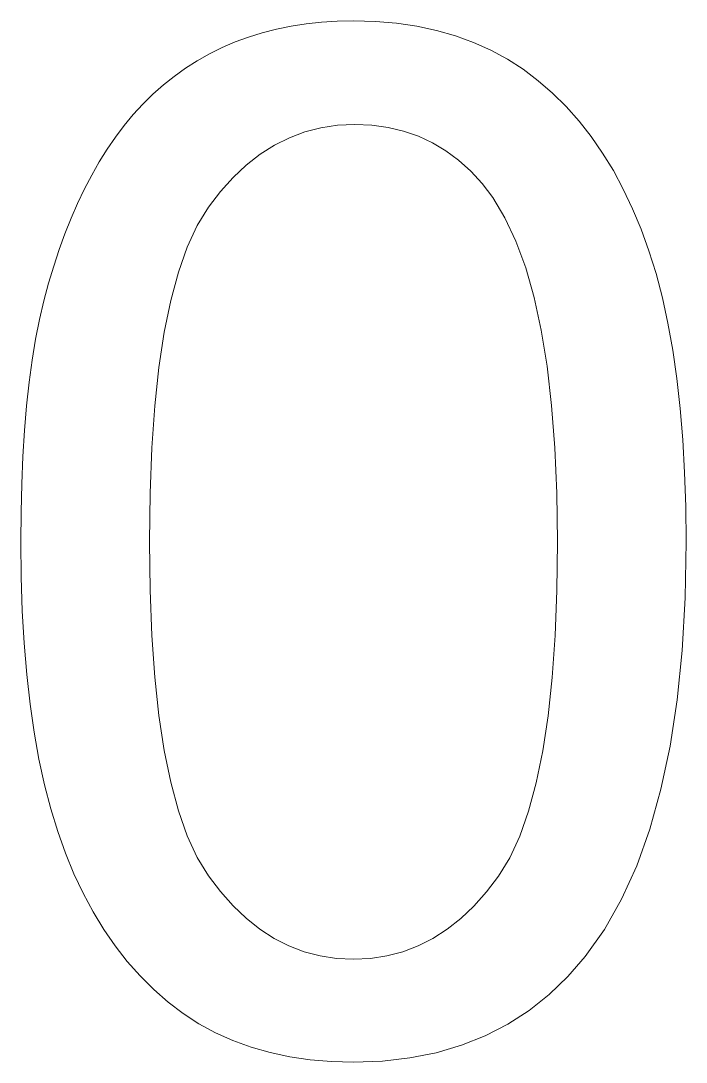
# Model space of a CAD drawing. Extents: x 23 to 417, y 3 to 294.
# Drawn here: x 252.759 to 253.9, y 143.658 to 145.445 of the extents above; entities that cross this region are included whole.
import ezdxf

# ---------------------------------------------------------------- set-up
doc = ezdxf.new("R2010")
doc.units = 0
doc.linetypes.add('DASHED', pattern=[15, 12, -3])
doc.layers.get('0').update_dxf_attribs({"lineweight": 13})

# ---------------------------------------------------------------- blocks, each defined once
blk = doc.blocks.new('BLOCK3528')
at = {"color": 7, "linetype": 'DASHED', "lineweight": 13, "ltscale": 0.001392}
blk.add_line((-33.9983, 39.8147), (-34.0539, 39.8135), dxfattribs=at)
at = {"color": 7, "linetype": 'DASHED', "lineweight": 13, "ltscale": 0.001878}
blk.add_line((-33.9232, 39.8126), (-33.9983, 39.8147), dxfattribs=at)
at = {"color": 7, "linetype": 'DASHED', "lineweight": 13, "ltscale": 0.001257}
blk.add_line((-34.2627, 39.7863), (-34.3114, 39.7738), dxfattribs=at)
at = {"color": 7, "linetype": 'DASHED', "lineweight": 13, "ltscale": 0.001278}
blk.add_line((-34.2126, 39.7965), (-34.2627, 39.7863), dxfattribs=at)
at = {"color": 7, "linetype": 'DASHED', "lineweight": 13, "ltscale": 0.001303}
blk.add_line((-34.1611, 39.8045), (-34.2126, 39.7965), dxfattribs=at)
at = {"color": 7, "linetype": 'DASHED', "lineweight": 13, "ltscale": 0.00133}
blk.add_line((-34.1082, 39.8101), (-34.1611, 39.8045), dxfattribs=at)
at = {"color": 7, "linetype": 'DASHED', "lineweight": 13, "ltscale": 0.001359}
blk.add_line((-34.0539, 39.8135), (-34.1082, 39.8101), dxfattribs=at)
at = {"color": 7, "linetype": 'DASHED', "lineweight": 13, "ltscale": 0.001819}
blk.add_line((-33.8507, 39.8064), (-33.9232, 39.8126), dxfattribs=at)
at = {"color": 7, "linetype": 'DASHED', "lineweight": 13, "ltscale": 0.001766}
blk.add_line((-33.7808, 39.7962), (-33.8507, 39.8064), dxfattribs=at)
at = {"color": 7, "linetype": 'DASHED', "lineweight": 13, "ltscale": 0.00172}
blk.add_line((-33.7135, 39.7818), (-33.7808, 39.7962), dxfattribs=at)
at = {"color": 7, "linetype": 'DASHED', "lineweight": 13, "ltscale": 0.001682}
blk.add_line((-33.6488, 39.7633), (-33.7135, 39.7818), dxfattribs=at)
at = {"color": 7, "linetype": 'DASHED', "lineweight": 13, "ltscale": 0.001225}
blk.add_line((-34.3588, 39.7591), (-34.4047, 39.7421), dxfattribs=at)
at = {"color": 7, "linetype": 'DASHED', "lineweight": 13, "ltscale": 0.00124}
blk.add_line((-34.3114, 39.7738), (-34.3588, 39.7591), dxfattribs=at)
at = {"color": 7, "linetype": 'DASHED', "lineweight": 13, "ltscale": 0.001652}
blk.add_line((-33.5867, 39.7407), (-33.6488, 39.7633), dxfattribs=at)
at = {"color": 7, "linetype": 'DASHED', "lineweight": 13, "ltscale": 0.001206}
blk.add_line((-34.4493, 39.7228), (-34.4925, 39.7013), dxfattribs=at)
at = {"color": 7, "linetype": 'DASHED', "lineweight": 13, "ltscale": 0.001214}
blk.add_line((-34.4047, 39.7421), (-34.4493, 39.7228), dxfattribs=at)
at = {"color": 7, "linetype": 'DASHED', "lineweight": 13, "ltscale": 0.00163}
blk.add_line((-33.5272, 39.7141), (-33.5867, 39.7407), dxfattribs=at)
at = {"color": 7, "linetype": 'DASHED', "lineweight": 13, "ltscale": 0.001617}
blk.add_line((-33.4704, 39.6833), (-33.5272, 39.7141), dxfattribs=at)
at = {"color": 7, "linetype": 'DASHED', "lineweight": 13, "ltscale": 0.001194}
blk.add_line((-34.5342, 39.6776), (-34.5745, 39.6519), dxfattribs=at)
at = {"color": 7, "linetype": 'DASHED', "lineweight": 13, "ltscale": 0.0012}
blk.add_line((-34.4925, 39.7013), (-34.5342, 39.6776), dxfattribs=at)
at = {"color": 7, "linetype": 'DASHED', "lineweight": 13, "ltscale": 0.001613}
blk.add_line((-33.4161, 39.6483), (-33.4704, 39.6833), dxfattribs=at)
at = {"color": 7, "linetype": 'DASHED', "lineweight": 13, "ltscale": 0.001192}
for p, q in [((-34.5745, 39.6519), (-34.6133, 39.6242)), ((-34.6133, 39.6242), (-34.6506, 39.5945))]:
    blk.add_line(p, q, dxfattribs=at)
at = {"color": 7, "linetype": 'DASHED', "lineweight": 13, "ltscale": 0.001619}
blk.add_line((-33.3644, 39.6093), (-33.4161, 39.6483), dxfattribs=at)
at = {"color": 7, "linetype": 'DASHED', "lineweight": 13, "ltscale": 0.001629}
blk.add_line((-33.3153, 39.5665), (-33.3644, 39.6093), dxfattribs=at)
at = {"color": 7, "linetype": 'DASHED', "lineweight": 13, "ltscale": 0.001196}
blk.add_line((-34.6506, 39.5945), (-34.6865, 39.5628), dxfattribs=at)
at = {"color": 7, "linetype": 'DASHED', "lineweight": 13, "ltscale": 0.001642}
blk.add_line((-33.2686, 39.5203), (-33.3153, 39.5665), dxfattribs=at)
at = {"color": 7, "linetype": 'DASHED', "lineweight": 13, "ltscale": 0.001213}
blk.add_line((-34.7208, 39.5291), (-34.7537, 39.4934), dxfattribs=at)
at = {"color": 7, "linetype": 'DASHED', "lineweight": 13, "ltscale": 0.001203}
blk.add_line((-34.6865, 39.5628), (-34.7208, 39.5291), dxfattribs=at)
at = {"color": 7, "linetype": 'DASHED', "lineweight": 13, "ltscale": 0.001227}
blk.add_line((-34.7537, 39.4934), (-34.7851, 39.4556), dxfattribs=at)
at = {"color": 7, "linetype": 'DASHED', "lineweight": 13, "ltscale": 0.001663}
blk.add_line((-33.2245, 39.4706), (-33.2686, 39.5203), dxfattribs=at)
at = {"color": 7, "linetype": 'DASHED', "lineweight": 13, "ltscale": 0.001481}
blk.add_line((-34.0527, 39.4561), (-33.9935, 39.4589), dxfattribs=at)
at = {"color": 7, "linetype": 'DASHED', "lineweight": 13, "ltscale": 0.001452}
blk.add_line((-33.9935, 39.4589), (-33.9355, 39.4564), dxfattribs=at)
at = {"color": 7, "linetype": 'DASHED', "lineweight": 13, "ltscale": 0.001689}
for p, q in [((-33.1828, 39.4174), (-33.2245, 39.4706)), ((-34.3495, 36.2923), (-34.2846, 36.2737))]:
    blk.add_line(p, q, dxfattribs=at)
at = {"color": 7, "linetype": 'DASHED', "lineweight": 13, "ltscale": 0.001243}
blk.add_line((-34.7851, 39.4556), (-34.815, 39.4159), dxfattribs=at)
at = {"color": 7, "linetype": 'DASHED', "lineweight": 13, "ltscale": 0.00142}
blk.add_line((-34.2183, 39.4135), (-34.1651, 39.4334), dxfattribs=at)
at = {"color": 7, "linetype": 'DASHED', "lineweight": 13, "ltscale": 0.001425}
blk.add_line((-34.1651, 39.4334), (-34.1099, 39.4476), dxfattribs=at)
at = {"color": 7, "linetype": 'DASHED', "lineweight": 13, "ltscale": 0.001446}
blk.add_line((-34.1099, 39.4476), (-34.0527, 39.4561), dxfattribs=at)
at = {"color": 7, "linetype": 'DASHED', "lineweight": 13, "ltscale": 0.001403}
blk.add_line((-33.9355, 39.4564), (-33.8799, 39.4489), dxfattribs=at)
at = {"color": 7, "linetype": 'DASHED', "lineweight": 13, "ltscale": 0.001367}
blk.add_line((-33.8799, 39.4489), (-33.8266, 39.4364), dxfattribs=at)
at = {"color": 7, "linetype": 'DASHED', "lineweight": 13, "ltscale": 0.001345}
blk.add_line((-33.8266, 39.4364), (-33.7758, 39.4188), dxfattribs=at)
at = {"color": 7, "linetype": 'DASHED', "lineweight": 13, "ltscale": 0.001263}
blk.add_line((-34.815, 39.4159), (-34.8434, 39.3742), dxfattribs=at)
at = {"color": 7, "linetype": 'DASHED', "lineweight": 13, "ltscale": 0.001458}
for p, q in [((-34.3188, 39.3567), (-34.2696, 39.3879)), ((-33.94, 36.5968), (-33.9983, 36.594))]:
    blk.add_line(p, q, dxfattribs=at)
at = {"color": 7, "linetype": 'DASHED', "lineweight": 13, "ltscale": 0.001432}
blk.add_line((-34.2696, 39.3879), (-34.2183, 39.4135), dxfattribs=at)
at = {"color": 7, "linetype": 'DASHED', "lineweight": 13, "ltscale": 0.001336}
for p, q in [((-33.7758, 39.4188), (-33.7273, 39.3963)), ((-34.8964, 39.285), (-34.9212, 39.2376))]:
    blk.add_line(p, q, dxfattribs=at)
at = {"color": 7, "linetype": 'DASHED', "lineweight": 13, "ltscale": 0.001343}
blk.add_line((-33.7273, 39.3963), (-33.6812, 39.3687), dxfattribs=at)
at = {"color": 7, "linetype": 'DASHED', "lineweight": 13, "ltscale": 0.001722}
blk.add_line((-33.1436, 39.3607), (-33.1828, 39.4174), dxfattribs=at)
at = {"color": 7, "linetype": 'DASHED', "lineweight": 13, "ltscale": 0.001285}
blk.add_line((-34.8434, 39.3742), (-34.8705, 39.3305), dxfattribs=at)
at = {"color": 7, "linetype": 'DASHED', "lineweight": 13, "ltscale": 0.0015}
blk.add_line((-34.3661, 39.3197), (-34.3188, 39.3567), dxfattribs=at)
at = {"color": 7, "linetype": 'DASHED', "lineweight": 13, "ltscale": 0.001363}
blk.add_line((-33.6812, 39.3687), (-33.6375, 39.3361), dxfattribs=at)
at = {"color": 7, "linetype": 'DASHED', "lineweight": 13, "ltscale": 0.001761}
for p, q in [((-33.1069, 39.3006), (-33.1436, 39.3607)), ((-34.8917, 36.7569), (-34.8551, 36.6966))]:
    blk.add_line(p, q, dxfattribs=at)
at = {"color": 7, "linetype": 'DASHED', "lineweight": 13, "ltscale": 0.001309}
blk.add_line((-34.8705, 39.3305), (-34.8964, 39.285), dxfattribs=at)
at = {"color": 7, "linetype": 'DASHED', "lineweight": 13, "ltscale": 0.001555}
blk.add_line((-34.4114, 39.2771), (-34.3661, 39.3197), dxfattribs=at)
at = {"color": 7, "linetype": 'DASHED', "lineweight": 13, "ltscale": 0.001396}
blk.add_line((-33.6375, 39.3361), (-33.5962, 39.2985), dxfattribs=at)
at = {"color": 7, "linetype": 'DASHED', "lineweight": 13, "ltscale": 0.001443}
blk.add_line((-33.5962, 39.2985), (-33.5573, 39.2559), dxfattribs=at)
at = {"color": 7, "linetype": 'DASHED', "lineweight": 13, "ltscale": 0.001805}
for p, q in [((-33.0726, 39.2371), (-33.1069, 39.3006)), ((-34.9257, 36.8205), (-34.8917, 36.7569))]:
    blk.add_line(p, q, dxfattribs=at)
at = {"color": 7, "linetype": 'DASHED', "lineweight": 13, "ltscale": 0.001622}
for p, q in [((-34.4547, 39.2288), (-34.4114, 39.2771)), ((-34.5285, 36.3728), (-34.4715, 36.3418))]:
    blk.add_line(p, q, dxfattribs=at)
at = {"color": 7, "linetype": 'DASHED', "lineweight": 13, "ltscale": 0.001501}
blk.add_line((-33.5573, 39.2559), (-33.5208, 39.2082), dxfattribs=at)
at = {"color": 7, "linetype": 'DASHED', "lineweight": 13, "ltscale": 0.001365}
blk.add_line((-34.9212, 39.2376), (-34.9447, 39.1883), dxfattribs=at)
at = {"color": 7, "linetype": 'DASHED', "lineweight": 13, "ltscale": 0.0017}
blk.add_line((-34.4961, 39.1748), (-34.4547, 39.2288), dxfattribs=at)
at = {"color": 7, "linetype": 'DASHED', "lineweight": 13, "ltscale": 0.002031}
blk.add_line((-33.5208, 39.2082), (-33.4786, 39.1388), dxfattribs=at)
at = {"color": 7, "linetype": 'DASHED', "lineweight": 13, "ltscale": 0.001854}
for p, q in [((-33.0409, 39.17), (-33.0726, 39.2371)), ((-34.9573, 36.8876), (-34.9257, 36.8205))]:
    blk.add_line(p, q, dxfattribs=at)
at = {"color": 7, "linetype": 'DASHED', "lineweight": 13, "ltscale": 0.001394}
blk.add_line((-34.9447, 39.1883), (-34.967, 39.1372), dxfattribs=at)
at = {"color": 7, "linetype": 'DASHED', "lineweight": 13, "ltscale": 0.001836}
blk.add_line((-34.5344, 39.1122), (-34.4961, 39.1748), dxfattribs=at)
at = {"color": 7, "linetype": 'DASHED', "lineweight": 13, "ltscale": 0.001426}
for p, q in [((-34.967, 39.1372), (-34.9881, 39.0842)), ((-34.0565, 36.5969), (-34.1129, 36.6054)), ((-33.8836, 36.6054), (-33.94, 36.5968))]:
    blk.add_line(p, q, dxfattribs=at)
at = {"color": 7, "linetype": 'DASHED', "lineweight": 13, "ltscale": 0.002217}
blk.add_line((-33.4786, 39.1388), (-33.4409, 39.0586), dxfattribs=at)
at = {"color": 7, "linetype": 'DASHED', "lineweight": 13, "ltscale": 0.001908}
blk.add_line((-33.0116, 39.0996), (-33.0409, 39.17), dxfattribs=at)
at = {"color": 7, "linetype": 'DASHED', "lineweight": 13, "ltscale": 0.002044}
blk.add_line((-34.5687, 39.038), (-34.5344, 39.1122), dxfattribs=at)
at = {"color": 7, "linetype": 'DASHED', "lineweight": 13, "ltscale": 0.001459}
for p, q in [((-34.9881, 39.0842), (-35.0081, 39.0294)), ((-33.9983, 36.594), (-34.0565, 36.5969))]:
    blk.add_line(p, q, dxfattribs=at)
at = {"color": 7, "linetype": 'DASHED', "lineweight": 13, "ltscale": 0.001966}
blk.add_line((-32.9848, 39.0256), (-33.0116, 39.0996), dxfattribs=at)
at = {"color": 7, "linetype": 'DASHED', "lineweight": 13, "ltscale": 0.001493}
blk.add_line((-35.0081, 39.0294), (-35.0268, 38.9727), dxfattribs=at)
at = {"color": 7, "linetype": 'DASHED', "lineweight": 13, "ltscale": 0.002275}
blk.add_line((-34.5989, 38.9521), (-34.5687, 39.038), dxfattribs=at)
at = {"color": 7, "linetype": 'DASHED', "lineweight": 13, "ltscale": 0.002425}
blk.add_line((-33.4409, 39.0586), (-33.4076, 38.9675), dxfattribs=at)
at = {"color": 7, "linetype": 'DASHED', "lineweight": 13, "ltscale": 0.002045}
blk.add_line((-32.9605, 38.9475), (-32.9848, 39.0256), dxfattribs=at)
at = {"color": 7, "linetype": 'DASHED', "lineweight": 13, "ltscale": 0.001529}
blk.add_line((-35.0268, 38.9727), (-35.0443, 38.9141), dxfattribs=at)
at = {"color": 7, "linetype": 'DASHED', "lineweight": 13, "ltscale": 0.002648}
blk.add_line((-33.4076, 38.9675), (-33.3787, 38.8656), dxfattribs=at)
at = {"color": 7, "linetype": 'DASHED', "lineweight": 13, "ltscale": 0.002522}
for p, q in [((-34.6252, 38.8547), (-34.5989, 38.9521)), ((-34.5989, 37.1039), (-34.6252, 37.2014)), ((-33.3714, 37.1998), (-33.3976, 37.1024))]:
    blk.add_line(p, q, dxfattribs=at)
at = {"color": 7, "linetype": 'DASHED', "lineweight": 13, "ltscale": 0.002144}
blk.add_line((-32.9388, 38.8645), (-32.9605, 38.9475), dxfattribs=at)
at = {"color": 7, "linetype": 'DASHED', "lineweight": 13, "ltscale": 0.001565}
blk.add_line((-35.0443, 38.9141), (-35.0607, 38.8537), dxfattribs=at)
at = {"color": 7, "linetype": 'DASHED', "lineweight": 13, "ltscale": 0.001631}
blk.add_line((-35.0607, 38.8537), (-35.0757, 38.7902), dxfattribs=at)
at = {"color": 7, "linetype": 'DASHED', "lineweight": 13, "ltscale": 0.002782}
blk.add_line((-34.6474, 38.7457), (-34.6252, 38.8547), dxfattribs=at)
at = {"color": 7, "linetype": 'DASHED', "lineweight": 13, "ltscale": 0.002884}
blk.add_line((-33.3787, 38.8656), (-33.3543, 38.7528), dxfattribs=at)
at = {"color": 7, "linetype": 'DASHED', "lineweight": 13, "ltscale": 0.002247}
blk.add_line((-32.9197, 38.7768), (-32.9388, 38.8645), dxfattribs=at)
at = {"color": 7, "linetype": 'DASHED', "lineweight": 13, "ltscale": 0.001727}
blk.add_line((-35.0757, 38.7902), (-35.0891, 38.7224), dxfattribs=at)
at = {"color": 7, "linetype": 'DASHED', "lineweight": 13, "ltscale": 0.00305}
blk.add_line((-34.6655, 38.625), (-34.6474, 38.7457), dxfattribs=at)
at = {"color": 7, "linetype": 'DASHED', "lineweight": 13, "ltscale": 0.00313}
blk.add_line((-33.3543, 38.7528), (-33.3343, 38.6292), dxfattribs=at)
at = {"color": 7, "linetype": 'DASHED', "lineweight": 13, "ltscale": 0.002353}
blk.add_line((-32.9031, 38.6841), (-32.9197, 38.7768), dxfattribs=at)
at = {"color": 7, "linetype": 'DASHED', "lineweight": 13, "ltscale": 0.001825}
blk.add_line((-35.0891, 38.7224), (-35.1009, 38.6504), dxfattribs=at)
at = {"color": 7, "linetype": 'DASHED', "lineweight": 13, "ltscale": 0.002463}
blk.add_line((-32.889, 38.5866), (-32.9031, 38.6841), dxfattribs=at)
at = {"color": 7, "linetype": 'DASHED', "lineweight": 13, "ltscale": 0.001925}
blk.add_line((-35.1009, 38.6504), (-35.1111, 38.5741), dxfattribs=at)
at = {"color": 7, "linetype": 'DASHED', "lineweight": 13, "ltscale": 0.003325}
blk.add_line((-34.6796, 38.4928), (-34.6655, 38.625), dxfattribs=at)
at = {"color": 7, "linetype": 'DASHED', "lineweight": 13, "ltscale": 0.003383}
blk.add_line((-33.3343, 38.6292), (-33.3187, 38.4948), dxfattribs=at)
at = {"color": 7, "linetype": 'DASHED', "lineweight": 13, "ltscale": 0.002026}
blk.add_line((-35.1111, 38.5741), (-35.1198, 38.4935), dxfattribs=at)
at = {"color": 7, "linetype": 'DASHED', "lineweight": 13, "ltscale": 0.002574}
blk.add_line((-32.8775, 38.4843), (-32.889, 38.5866), dxfattribs=at)
at = {"color": 7, "linetype": 'DASHED', "lineweight": 13, "ltscale": 0.002129}
blk.add_line((-35.1198, 38.4935), (-35.1269, 38.4086), dxfattribs=at)
at = {"color": 7, "linetype": 'DASHED', "lineweight": 13, "ltscale": 0.003605}
blk.add_line((-34.6897, 38.349), (-34.6796, 38.4928), dxfattribs=at)
at = {"color": 7, "linetype": 'DASHED', "lineweight": 13, "ltscale": 0.003643}
blk.add_line((-33.3187, 38.4948), (-33.3076, 38.3495), dxfattribs=at)
at = {"color": 7, "linetype": 'DASHED', "lineweight": 13, "ltscale": 0.002689}
blk.add_line((-32.8686, 38.3771), (-32.8775, 38.4843), dxfattribs=at)
at = {"color": 7, "linetype": 'DASHED', "lineweight": 13, "ltscale": 0.002233}
blk.add_line((-35.1269, 38.4086), (-35.1324, 38.3195), dxfattribs=at)
at = {"color": 7, "linetype": 'DASHED', "lineweight": 13, "ltscale": 0.003906}
blk.add_line((-33.3076, 38.3495), (-33.301, 38.1934), dxfattribs=at)
at = {"color": 7, "linetype": 'DASHED', "lineweight": 13, "ltscale": 0.002805}
blk.add_line((-32.8622, 38.2651), (-32.8686, 38.3771), dxfattribs=at)
at = {"color": 7, "linetype": 'DASHED', "lineweight": 13, "ltscale": 0.002337}
blk.add_line((-35.1324, 38.3195), (-35.1363, 38.2261), dxfattribs=at)
at = {"color": 7, "linetype": 'DASHED', "lineweight": 13, "ltscale": 0.003889}
blk.add_line((-34.6958, 38.1935), (-34.6897, 38.349), dxfattribs=at)
at = {"color": 7, "linetype": 'DASHED', "lineweight": 13, "ltscale": 0.002924}
blk.add_line((-32.8583, 38.1482), (-32.8622, 38.2651), dxfattribs=at)
at = {"color": 7, "linetype": 'DASHED', "lineweight": 13, "ltscale": 0.002443}
blk.add_line((-35.1363, 38.2261), (-35.1387, 38.1284), dxfattribs=at)
at = {"color": 7, "linetype": 'DASHED', "lineweight": 13, "ltscale": 0.004176}
blk.add_line((-34.6978, 38.0265), (-34.6958, 38.1935), dxfattribs=at)
at = {"color": 7, "linetype": 'DASHED', "lineweight": 13, "ltscale": 0.004174}
blk.add_line((-33.301, 38.1934), (-33.2988, 38.0265), dxfattribs=at)
at = {"color": 7, "linetype": 'DASHED', "lineweight": 13, "ltscale": 0.003043}
blk.add_line((-32.8571, 38.0265), (-32.8583, 38.1482), dxfattribs=at)
at = {"color": 7, "linetype": 'DASHED', "lineweight": 13, "ltscale": 0.002549}
blk.add_line((-35.1387, 38.1284), (-35.1395, 38.0265), dxfattribs=at)
at = {"color": 7, "linetype": 'DASHED', "lineweight": 13, "ltscale": 0.003021}
blk.add_line((-35.1395, 38.0265), (-35.1382, 37.9056), dxfattribs=at)
at = {"color": 7, "linetype": 'DASHED', "lineweight": 13, "ltscale": 0.004155}
blk.add_line((-34.6958, 37.8603), (-34.6978, 38.0265), dxfattribs=at)
at = {"color": 7, "linetype": 'DASHED', "lineweight": 13, "ltscale": 0.004166}
blk.add_line((-33.2988, 38.0265), (-33.3008, 37.8599), dxfattribs=at)
at = {"color": 7, "linetype": 'DASHED', "lineweight": 13, "ltscale": 0.004794}
blk.add_line((-32.8605, 37.8347), (-32.8571, 38.0265), dxfattribs=at)
at = {"color": 7, "linetype": 'DASHED', "lineweight": 13, "ltscale": 0.002903}
blk.add_line((-35.1382, 37.9056), (-35.1344, 37.7896), dxfattribs=at)
at = {"color": 7, "linetype": 'DASHED', "lineweight": 13, "ltscale": 0.003871}
blk.add_line((-34.6897, 37.7056), (-34.6958, 37.8603), dxfattribs=at)
at = {"color": 7, "linetype": 'DASHED', "lineweight": 13, "ltscale": 0.00388}
blk.add_line((-33.3008, 37.8599), (-33.3068, 37.7048), dxfattribs=at)
at = {"color": 7, "linetype": 'DASHED', "lineweight": 13, "ltscale": 0.004526}
blk.add_line((-32.8709, 37.654), (-32.8605, 37.8347), dxfattribs=at)
at = {"color": 7, "linetype": 'DASHED', "lineweight": 13, "ltscale": 0.002787}
blk.add_line((-35.1344, 37.7896), (-35.1281, 37.6783), dxfattribs=at)
at = {"color": 7, "linetype": 'DASHED', "lineweight": 13, "ltscale": 0.002673}
blk.add_line((-35.1281, 37.6783), (-35.1192, 37.5717), dxfattribs=at)
at = {"color": 7, "linetype": 'DASHED', "lineweight": 13, "ltscale": 0.00359}
blk.add_line((-34.6796, 37.5623), (-34.6897, 37.7056), dxfattribs=at)
at = {"color": 7, "linetype": 'DASHED', "lineweight": 13, "ltscale": 0.003598}
blk.add_line((-33.3068, 37.7048), (-33.3169, 37.5612), dxfattribs=at)
at = {"color": 7, "linetype": 'DASHED', "lineweight": 13, "ltscale": 0.004266}
blk.add_line((-32.8882, 37.4843), (-32.8709, 37.654), dxfattribs=at)
at = {"color": 7, "linetype": 'DASHED', "lineweight": 13, "ltscale": 0.002561}
blk.add_line((-35.1192, 37.5717), (-35.1078, 37.4699), dxfattribs=at)
at = {"color": 7, "linetype": 'DASHED', "lineweight": 13, "ltscale": 0.003314}
blk.add_line((-34.6655, 37.4306), (-34.6796, 37.5623), dxfattribs=at)
at = {"color": 7, "linetype": 'DASHED', "lineweight": 13, "ltscale": 0.003319}
blk.add_line((-33.3169, 37.5612), (-33.331, 37.4292), dxfattribs=at)
at = {"color": 7, "linetype": 'DASHED', "lineweight": 13, "ltscale": 0.002451}
blk.add_line((-35.1078, 37.4699), (-35.0939, 37.3728), dxfattribs=at)
at = {"color": 7, "linetype": 'DASHED', "lineweight": 13, "ltscale": 0.004015}
blk.add_line((-32.9125, 37.3255), (-32.8882, 37.4843), dxfattribs=at)
at = {"color": 7, "linetype": 'DASHED', "lineweight": 13, "ltscale": 0.003042}
blk.add_line((-34.6474, 37.3102), (-34.6655, 37.4306), dxfattribs=at)
at = {"color": 7, "linetype": 'DASHED', "lineweight": 13, "ltscale": 0.003046}
blk.add_line((-33.331, 37.4292), (-33.3492, 37.3087), dxfattribs=at)
at = {"color": 7, "linetype": 'DASHED', "lineweight": 13, "ltscale": 0.002344}
blk.add_line((-35.0939, 37.3728), (-35.0775, 37.2805), dxfattribs=at)
at = {"color": 7, "linetype": 'DASHED', "lineweight": 13, "ltscale": 0.003776}
blk.add_line((-32.9436, 37.1777), (-32.9125, 37.3255), dxfattribs=at)
at = {"color": 7, "linetype": 'DASHED', "lineweight": 13, "ltscale": 0.00224}
blk.add_line((-35.0775, 37.2805), (-35.0585, 37.1929), dxfattribs=at)
at = {"color": 7, "linetype": 'DASHED', "lineweight": 13, "ltscale": 0.002778}
blk.add_line((-34.6252, 37.2014), (-34.6474, 37.3102), dxfattribs=at)
at = {"color": 7, "linetype": 'DASHED', "lineweight": 13, "ltscale": 0.00278}
blk.add_line((-33.3492, 37.3087), (-33.3714, 37.1998), dxfattribs=at)
at = {"color": 7, "linetype": 'DASHED', "lineweight": 13, "ltscale": 0.002139}
blk.add_line((-35.0585, 37.1929), (-35.037, 37.1101), dxfattribs=at)
at = {"color": 7, "linetype": 'DASHED', "lineweight": 13, "ltscale": 0.00355}
blk.add_line((-32.9817, 37.0409), (-32.9436, 37.1777), dxfattribs=at)
at = {"color": 7, "linetype": 'DASHED', "lineweight": 13, "ltscale": 0.002042}
blk.add_line((-35.037, 37.1101), (-35.0129, 37.0321), dxfattribs=at)
at = {"color": 7, "linetype": 'DASHED', "lineweight": 13, "ltscale": 0.002278}
blk.add_line((-34.5687, 37.018), (-34.5989, 37.1039), dxfattribs=at)
at = {"color": 7, "linetype": 'DASHED', "lineweight": 13, "ltscale": 0.002276}
blk.add_line((-33.3976, 37.1024), (-33.4279, 37.0165), dxfattribs=at)
at = {"color": 7, "linetype": 'DASHED', "lineweight": 13, "ltscale": 0.001965}
blk.add_line((-35.0129, 37.0321), (-34.9864, 36.9581), dxfattribs=at)
at = {"color": 7, "linetype": 'DASHED', "lineweight": 13, "ltscale": 0.003341}
blk.add_line((-33.0267, 36.9151), (-32.9817, 37.0409), dxfattribs=at)
at = {"color": 7, "linetype": 'DASHED', "lineweight": 13, "ltscale": 0.00205}
blk.add_line((-34.5344, 36.9435), (-34.5687, 37.018), dxfattribs=at)
at = {"color": 7, "linetype": 'DASHED', "lineweight": 13, "ltscale": 0.002047}
blk.add_line((-33.4279, 37.0165), (-33.4622, 36.9421), dxfattribs=at)
at = {"color": 7, "linetype": 'DASHED', "lineweight": 13, "ltscale": 0.001907}
blk.add_line((-34.9864, 36.9581), (-34.9573, 36.8876), dxfattribs=at)
at = {"color": 7, "linetype": 'DASHED', "lineweight": 13, "ltscale": 0.001844}
blk.add_line((-34.4961, 36.8805), (-34.5344, 36.9435), dxfattribs=at)
at = {"color": 7, "linetype": 'DASHED', "lineweight": 13, "ltscale": 0.00184}
blk.add_line((-33.4622, 36.9421), (-33.5005, 36.8793), dxfattribs=at)
at = {"color": 7, "linetype": 'DASHED', "lineweight": 13, "ltscale": 0.003151}
blk.add_line((-33.0786, 36.8003), (-33.0267, 36.9151), dxfattribs=at)
at = {"color": 7, "linetype": 'DASHED', "lineweight": 13, "ltscale": 0.001708}
blk.add_line((-34.4548, 36.8261), (-34.4961, 36.8805), dxfattribs=at)
at = {"color": 7, "linetype": 'DASHED', "lineweight": 13, "ltscale": 0.001704}
blk.add_line((-33.5005, 36.8793), (-33.5418, 36.8251), dxfattribs=at)
at = {"color": 7, "linetype": 'DASHED', "lineweight": 13, "ltscale": 0.001627}
blk.add_line((-34.4116, 36.7773), (-34.4548, 36.8261), dxfattribs=at)
at = {"color": 7, "linetype": 'DASHED', "lineweight": 13, "ltscale": 0.001623}
for p, q in [((-33.5418, 36.8251), (-33.585, 36.7766)), ((-34.6345, 36.4472), (-34.5828, 36.4079))]:
    blk.add_line(p, q, dxfattribs=at)
at = {"color": 7, "linetype": 'DASHED', "lineweight": 13, "ltscale": 0.001557}
blk.add_line((-34.3665, 36.7344), (-34.4116, 36.7773), dxfattribs=at)
at = {"color": 7, "linetype": 'DASHED', "lineweight": 13, "ltscale": 0.002984}
blk.add_line((-33.1375, 36.6964), (-33.0786, 36.8003), dxfattribs=at)
at = {"color": 7, "linetype": 'DASHED', "lineweight": 13, "ltscale": 0.001554}
blk.add_line((-33.585, 36.7766), (-33.63, 36.7338), dxfattribs=at)
at = {"color": 7, "linetype": 'DASHED', "lineweight": 13, "ltscale": 0.001498}
blk.add_line((-34.3196, 36.6971), (-34.3665, 36.7344), dxfattribs=at)
at = {"color": 7, "linetype": 'DASHED', "lineweight": 13, "ltscale": 0.001496}
blk.add_line((-33.63, 36.7338), (-33.677, 36.6967), dxfattribs=at)
at = {"color": 7, "linetype": 'DASHED', "lineweight": 13, "ltscale": 0.001723}
blk.add_line((-34.8551, 36.6966), (-34.816, 36.6399), dxfattribs=at)
at = {"color": 7, "linetype": 'DASHED', "lineweight": 13, "ltscale": 0.001453}
blk.add_line((-34.2707, 36.6656), (-34.3196, 36.6971), dxfattribs=at)
at = {"color": 7, "linetype": 'DASHED', "lineweight": 13, "ltscale": 0.001451}
blk.add_line((-33.677, 36.6967), (-33.7258, 36.6653), dxfattribs=at)
at = {"color": 7, "linetype": 'DASHED', "lineweight": 13, "ltscale": 0.002845}
blk.add_line((-33.2033, 36.6035), (-33.1375, 36.6964), dxfattribs=at)
at = {"color": 7, "linetype": 'DASHED', "lineweight": 13, "ltscale": 0.001691}
blk.add_line((-34.816, 36.6399), (-34.7744, 36.5865), dxfattribs=at)
at = {"color": 7, "linetype": 'DASHED', "lineweight": 13, "ltscale": 0.001422}
blk.add_line((-34.22, 36.6398), (-34.2707, 36.6656), dxfattribs=at)
at = {"color": 7, "linetype": 'DASHED', "lineweight": 13, "ltscale": 0.001408}
for p, q in [((-34.1674, 36.6198), (-34.22, 36.6398)), ((-33.8291, 36.6197), (-33.8836, 36.6054))]:
    blk.add_line(p, q, dxfattribs=at)
at = {"color": 7, "linetype": 'DASHED', "lineweight": 13, "ltscale": 0.001407}
blk.add_line((-33.7765, 36.6396), (-33.8291, 36.6197), dxfattribs=at)
at = {"color": 7, "linetype": 'DASHED', "lineweight": 13, "ltscale": 0.001421}
blk.add_line((-33.7258, 36.6653), (-33.7765, 36.6396), dxfattribs=at)
at = {"color": 7, "linetype": 'DASHED', "lineweight": 13, "ltscale": 0.001409}
blk.add_line((-34.1129, 36.6054), (-34.1674, 36.6198), dxfattribs=at)
at = {"color": 7, "linetype": 'DASHED', "lineweight": 13, "ltscale": 0.002284}
blk.add_line((-33.2632, 36.5346), (-33.2033, 36.6035), dxfattribs=at)
at = {"color": 7, "linetype": 'DASHED', "lineweight": 13, "ltscale": 0.001665}
blk.add_line((-34.7744, 36.5865), (-34.7303, 36.5366), dxfattribs=at)
at = {"color": 7, "linetype": 'DASHED', "lineweight": 13, "ltscale": 0.001645}
blk.add_line((-34.7303, 36.5366), (-34.6836, 36.4902), dxfattribs=at)
at = {"color": 7, "linetype": 'DASHED', "lineweight": 13, "ltscale": 0.002227}
blk.add_line((-33.3275, 36.4729), (-33.2632, 36.5346), dxfattribs=at)
at = {"color": 7, "linetype": 'DASHED', "lineweight": 13, "ltscale": 0.001632}
blk.add_line((-34.6836, 36.4902), (-34.6345, 36.4472), dxfattribs=at)
at = {"color": 7, "linetype": 'DASHED', "lineweight": 13, "ltscale": 0.00219}
blk.add_line((-33.3961, 36.4185), (-33.3275, 36.4729), dxfattribs=at)
at = {"color": 7, "linetype": 'DASHED', "lineweight": 13, "ltscale": 0.001618}
blk.add_line((-34.5828, 36.4079), (-34.5285, 36.3728), dxfattribs=at)
at = {"color": 7, "linetype": 'DASHED', "lineweight": 13, "ltscale": 0.002173}
blk.add_line((-33.4691, 36.3713), (-33.3961, 36.4185), dxfattribs=at)
at = {"color": 7, "linetype": 'DASHED', "lineweight": 13, "ltscale": 0.002176}
blk.add_line((-33.5465, 36.3314), (-33.4691, 36.3713), dxfattribs=at)
at = {"color": 7, "linetype": 'DASHED', "lineweight": 13, "ltscale": 0.001635}
blk.add_line((-34.4715, 36.3418), (-34.4118, 36.315), dxfattribs=at)
at = {"color": 7, "linetype": 'DASHED', "lineweight": 13, "ltscale": 0.001658}
blk.add_line((-34.4118, 36.315), (-34.3495, 36.2923), dxfattribs=at)
at = {"color": 7, "linetype": 'DASHED', "lineweight": 13, "ltscale": 0.002199}
blk.add_line((-33.6281, 36.2987), (-33.5465, 36.3314), dxfattribs=at)
at = {"color": 7, "linetype": 'DASHED', "lineweight": 13, "ltscale": 0.002243}
blk.add_line((-33.7142, 36.2733), (-33.6281, 36.2987), dxfattribs=at)
at = {"color": 7, "linetype": 'DASHED', "lineweight": 13, "ltscale": 0.001729}
blk.add_line((-34.2846, 36.2737), (-34.217, 36.2592), dxfattribs=at)
at = {"color": 7, "linetype": 'DASHED', "lineweight": 13, "ltscale": 0.001775}
blk.add_line((-34.217, 36.2592), (-34.1467, 36.2489), dxfattribs=at)
at = {"color": 7, "linetype": 'DASHED', "lineweight": 13, "ltscale": 0.001829}
blk.add_line((-34.1467, 36.2489), (-34.0738, 36.2427), dxfattribs=at)
at = {"color": 7, "linetype": 'DASHED', "lineweight": 13, "ltscale": 0.00189}
blk.add_line((-34.0738, 36.2427), (-33.9983, 36.2406), dxfattribs=at)
at = {"color": 7, "linetype": 'DASHED', "lineweight": 13, "ltscale": 0.002478}
blk.add_line((-33.9983, 36.2406), (-33.8992, 36.2443), dxfattribs=at)
at = {"color": 7, "linetype": 'DASHED', "lineweight": 13, "ltscale": 0.002383}
blk.add_line((-33.8992, 36.2443), (-33.8045, 36.2552), dxfattribs=at)
at = {"color": 7, "linetype": 'DASHED', "lineweight": 13, "ltscale": 0.002304}
blk.add_line((-33.8045, 36.2552), (-33.7142, 36.2733), dxfattribs=at)

msp = doc.modelspace()

# ---------------------------------------------------------------- block references
at = {"lineweight": 0, "xscale": 0.5, "yscale": 0.5, "zscale": 0.5}
msp.add_blockref('BLOCK3528', (270.3286, 125.5377), dxfattribs=at)

doc.saveas('drawing.dxf')
